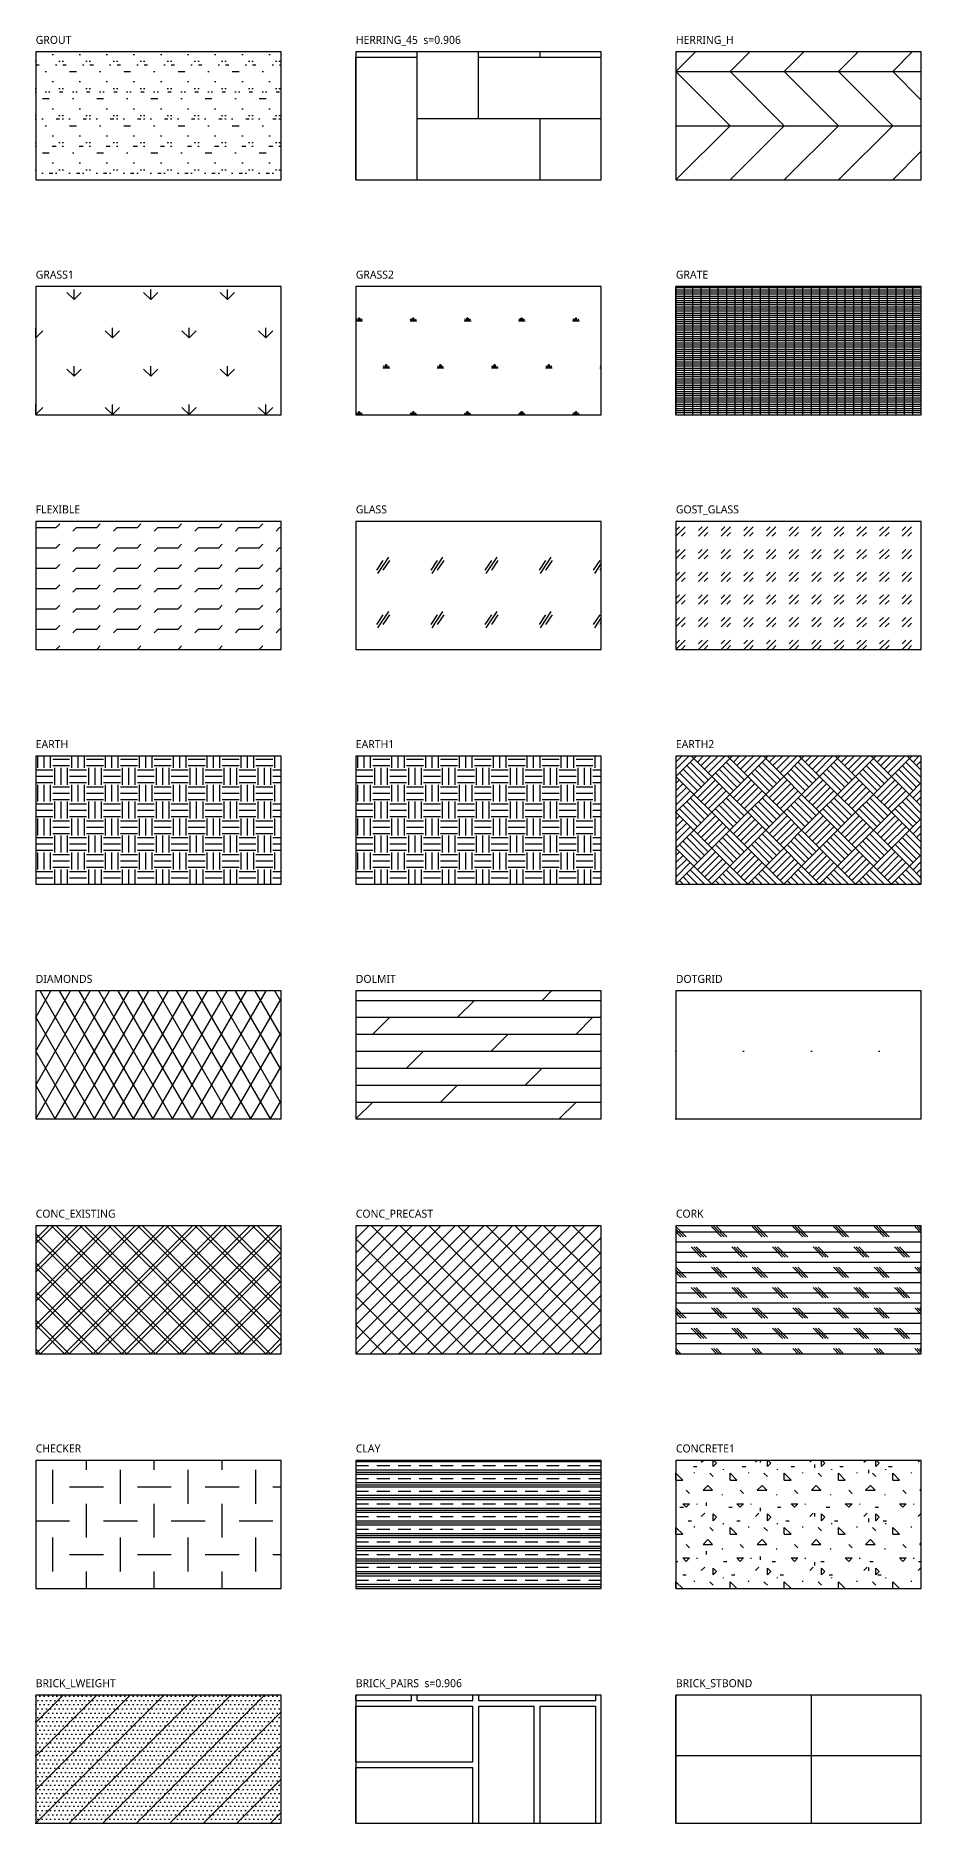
# Model space of a CAD drawing. Header units: metres. Extents: x 0 to 692, y 8 to 2686.
# Drawn here: x 360 to 692, y 656 to 1326 of the extents above; entities that cross this region are included whole.
import ezdxf

# ---------------------------------------------------------------- set-up
doc = ezdxf.new("R2010")
doc.units = ezdxf.units.M
for name, color, linetype in [('FRAME', 8, 'Continuous'), ('HATCH', 7, 'Continuous'), ('LABEL', 2, 'Continuous')]:
    doc.layers.add(name, color=color, linetype=linetype)
doc.styles.add('OpenSans', font='OpenSans-Regular.ttf')

msp = doc.modelspace()

# ---------------------------------------------------------------- hatches: boundary and pattern name
at = {"layer": 'HATCH'}
h = msp.add_hatch(dxfattribs=at)
h.set_pattern_fill('GROUT', style=0)
h.set_pattern_definition([(0, (365.08, 1274.54), (1.27, 10.16), [1.27, -8.89]), (0, (366.35, 1278.35), (0, 10.16), [0, -10.16]), (0, (362.54, 1274.54), (3.81, 10.16), [0, -10.16]), (0, (362.54, 1282.16), (10.16, 10.16), [2.54, -17.78]), (0, (370.16, 1275.81), (0, 10.16), [0, -10.16]), (0, (367.62, 1274.54), (2.54, 10.16), [0, -10.16]), (0, (368.89, 1275.81), (0, 10.16), [0, -10.16]), (0, (363.81, 1282.16), (0, 10.16), [0, -10.16])])
h.paths.add_polyline_path([(360, 1272), (452, 1272), (452, 1320), (360, 1320)])
h = msp.add_hatch(dxfattribs=at)
h.set_pattern_fill('HERRING_45', scale=0.906, style=0)
h.set_pattern_definition([(0, (480, 1272), (23.0124, 23.0124), [69.037, -23.012]), (90, (503.012, 1272), (-23.0124, -23.0124), [69.037, -23.012])])
h.paths.add_polyline_path([(480, 1272), (572, 1272), (572, 1320), (480, 1320)])
h = msp.add_hatch(dxfattribs=at)
h.set_pattern_fill('HERRING_H', style=0)
h.set_pattern_definition([(0, (600, 1272), (0, 20.32), []), (315, (600, 1272), (20.32, -0), [28.737, -28.737]), (45, (600, 1272), (20.32, 0), [28.737, -28.737])])
h.paths.add_polyline_path([(600, 1272), (692, 1272), (692, 1320), (600, 1320)])
h = msp.add_hatch(dxfattribs=at)
h.set_pattern_fill('GRASS1', style=0)
h.set_pattern_definition([(90, (360, 1184), (-14.3684, 14.3684), [3.81, -24.9268]), (45, (360, 1184), (-14.3684, 14.3684), [3.81, -16.51]), (135, (360, 1184), (-14.3684, -14.3684), [3.81, -16.51])])
h.paths.add_polyline_path([(360, 1184), (452, 1184), (452, 1232), (360, 1232)])
h = msp.add_hatch(dxfattribs=at)
h.set_pattern_fill('GRASS2', style=0)
h.set_pattern_definition([(0, (480, 1184), (10.16, 17.5976), [2.54, -17.78]), (90, (481.27, 1184), (-10.16, 17.5976), [1.27, -33.9253]), (90, (481.587, 1184), (-10.16, 17.5976), [1.016, -34.1793]), (90, (480.952, 1184), (-10.16, 17.5976), [1.016, -34.1793]), (60, (481.905, 1184), (-10.16, 17.5976), [0.8128, -19.5072]), (120, (480.635, 1184), (-20.32, 8e-09), [0.8128, -19.5072])])
h.paths.add_polyline_path([(480, 1184), (572, 1184), (572, 1232), (480, 1232)])
h = msp.add_hatch(dxfattribs=at)
h.set_pattern_fill('GRATE', style=0)
h.set_pattern_definition([(0, (600, 1184), (0, 0.79375), []), (90, (600, 1184), (-3.175, 0), [])])
h.paths.add_polyline_path([(600, 1184), (692, 1184), (692, 1232), (600, 1232)])
h = msp.add_hatch(dxfattribs=at)
h.set_pattern_fill('FLEXIBLE', style=0)
h.set_pattern_definition([(0, (360, 1096), (0, 7.62), [7.62, -7.62]), (45, (367.62, 1096), (0, 7.62), [1.905, -6.9663, 1.905, -10.7763])])
h.paths.add_polyline_path([(360, 1096), (452, 1096), (452, 1144), (360, 1144)])
h = msp.add_hatch(dxfattribs=at)
h.set_pattern_fill('GLASS', style=0)
h.set_pattern_definition([(236.31, (492.192, 1110.224), (-20.32003, -40.64), [7.3265, -65.9383]), (236.31, (492.5984, 1109.005), (-20.32003, -40.64), [4.396, -68.869]), (236.31, (490.16, 1109.005), (-20.32003, -40.64), [4.396, -68.869])])
h.paths.add_polyline_path([(480, 1096), (572, 1096), (572, 1144), (480, 1144)])
h = msp.add_hatch(dxfattribs=at)
h.set_pattern_fill('GOST_GLASS', style=0)
h.set_pattern_definition([(45, (600, 1096), (8.48528, 0), [5, -7]), (45, (602.1213, 1096), (8.48528, 0), [2, -10]), (45, (600, 1098.1213), (8.48528, 0), [2, -10])])
h.paths.add_polyline_path([(600, 1096), (692, 1096), (692, 1144), (600, 1144)])
h = msp.add_hatch(dxfattribs=at)
h.set_pattern_fill('EARTH', style=0)
h.set_pattern_definition([(0, (360, 1008), (6.35, 6.35), [6.35, -6.35]), (0, (360, 1010.381), (6.35, 6.35), [6.35, -6.35]), (0, (360, 1012.7625), (6.35, 6.35), [6.35, -6.35]), (90, (360.794, 1013.556), (-6.35, 6.35), [6.35, -6.35]), (90, (363.175, 1013.556), (-6.35, 6.35), [6.35, -6.35]), (90, (365.556, 1013.556), (-6.35, 6.35), [6.35, -6.35])])
h.paths.add_polyline_path([(360, 1008), (452, 1008), (452, 1056), (360, 1056)])
h = msp.add_hatch(dxfattribs=at)
h.set_pattern_fill('EARTH1', style=0)
h.set_pattern_definition([(0, (480, 1008), (6.35, 6.35), [6.35, -6.35]), (0, (480, 1010.381), (6.35, 6.35), [6.35, -6.35]), (0, (480, 1012.7625), (6.35, 6.35), [6.35, -6.35]), (90, (480.794, 1013.556), (-6.35, 6.35), [6.35, -6.35]), (90, (483.175, 1013.556), (-6.35, 6.35), [6.35, -6.35]), (90, (485.556, 1013.556), (-6.35, 6.35), [6.35, -6.35])])
h.paths.add_polyline_path([(480, 1008), (572, 1008), (572, 1056), (480, 1056)])
h = msp.add_hatch(dxfattribs=at)
h.set_pattern_fill('EARTH2', style=0)
h.set_pattern_definition([(45, (600, 1008), (0, 13.4704), [9.525, -9.525]), (45, (598.653, 1009.347), (0, 13.4704), [9.525, -9.525]), (45, (597.306, 1010.694), (0, 13.4704), [9.525, -9.525]), (45, (595.959, 1012.041), (0, 13.4704), [9.525, -9.525]), (45, (594.612, 1013.388), (0, 13.4704), [9.525, -9.525]), (45, (593.265, 1014.735), (0, 13.4704), [9.525, -9.525]), (135, (600, 1008), (-13.4704, 0), [9.525, -9.525]), (135, (598.653, 1006.653), (-13.4704, 0), [9.525, -9.525]), (135, (597.306, 1005.306), (-13.4704, 0), [9.525, -9.525]), (135, (595.959, 1003.959), (-13.4704, 0), [9.525, -9.525]), (135, (594.612, 1002.612), (-13.4704, 0), [9.525, -9.525]), (135, (593.265, 1001.265), (-13.4704, 0), [9.525, -9.525])])
h.paths.add_polyline_path([(600, 1008), (692, 1008), (692, 1056), (600, 1056)])
h = msp.add_hatch(dxfattribs=at)
h.set_pattern_fill('DIAMONDS', style=0)
h.set_pattern_definition([(60, (360, 920), (-5.49926, 3.175), []), (120, (360, 920), (-5.49926, -3.175), [])])
h.paths.add_polyline_path([(360, 920), (452, 920), (452, 968), (360, 968)])
h = msp.add_hatch(dxfattribs=at)
h.set_pattern_fill('DOLMIT', style=0)
h.set_pattern_definition([(0, (480, 920), (0, 6.35), []), (45, (480, 920), (-12.7, 12.7), [8.9803, -17.9605])])
h.paths.add_polyline_path([(480, 920), (572, 920), (572, 968), (480, 968)])
h = msp.add_hatch(dxfattribs=at)
h.set_pattern_fill('DOTGRID', style=0)
h.set_pattern_definition([(0, (600, 920), (0, 25.4), [0, -25.4])])
h.paths.add_polyline_path([(600, 920), (692, 920), (692, 968), (600, 968)])
h = msp.add_hatch(dxfattribs=at)
h.set_pattern_fill('CONC_EXISTING', style=0)
h.set_pattern_definition([(45, (360, 832), (-5.38815, 5.38815), []), (45, (361.796, 832), (-5.38815, 5.38815), []), (-45, (360, 832), (5.38815, 5.38815), []), (-45, (361.796, 832), (5.38815, 5.38815), [])])
h.paths.add_polyline_path([(360, 832), (452, 832), (452, 880), (360, 880)])
h = msp.add_hatch(dxfattribs=at)
h.set_pattern_fill('CONC_PRECAST', style=0)
h.set_pattern_definition([(45, (480, 832), (-2.69408, 2.69408), []), (-45, (480, 832), (5.38815, 5.38815), [])])
h.paths.add_polyline_path([(480, 832), (572, 832), (572, 880), (480, 880)])
h = msp.add_hatch(dxfattribs=at)
h.set_pattern_fill('CORK', style=0)
h.set_pattern_definition([(0, (600, 832), (0, 3.81), []), (135, (601.905, 830.095), (-7.62, -7.62), [5.3882, -5.3882]), (135, (602.857, 830.095), (-7.62, -7.62), [5.3882, -5.3882]), (135, (603.81, 830.095), (-7.62, -7.62), [5.3882, -5.3882])])
h.paths.add_polyline_path([(600, 832), (692, 832), (692, 880), (600, 880)])
h = msp.add_hatch(dxfattribs=at)
h.set_pattern_fill('CHECKER', style=0)
h.set_pattern_definition([(0, (360, 744), (12.7, 12.7), [12.7, -12.7]), (90, (366.35, 750.35), (-12.7, 12.7), [12.7, -12.7])])
h.paths.add_polyline_path([(360, 744), (452, 744), (452, 792), (360, 792)])
h = msp.add_hatch(dxfattribs=at)
h.set_pattern_fill('CLAY', style=0)
h.set_pattern_definition([(0, (480, 744), (0, 4.7625), []), (0, (480, 744.7938), (0, 4.7625), []), (0, (480, 745.5875), (0, 4.7625), []), (0, (480, 747.175), (0, 4.7625), [4.7625, -3.175])])
h.paths.add_polyline_path([(480, 744), (572, 744), (572, 792), (480, 792)])
h = msp.add_hatch(dxfattribs=at)
h.set_pattern_fill('CONCRETE1', style=0)
h.set_pattern_definition([(0, (600, 744), (20.32, 20.32), [2.54, -17.78]), (90, (600, 744), (-20.32, 20.32), [2.54, -17.78]), (135, (602.54, 744), (-20.32, 0), [3.592, -25.1447]), (0, (602.54, 755.43), (20.32, 20.32), [2.54, -17.78]), (45, (603.81, 754.16), (0, 20.32), [1.796, -26.9408]), (135, (603.81, 754.16), (-20.32, 0), [1.796, -26.9408]), (0, (610.16, 760.51), (20.32, 20.32), [3.592, -16.728]), (45, (610.16, 760.51), (0, 20.32), [2.54, -26.1968]), (135, (613.752, 760.51), (-20.32, 0), [2.54, -26.197]), (90, (613.97, 749.08), (-20.32, 20.32), [2.54, -17.78]), (45, (613.97, 749.08), (0, 20.32), [1.796, -26.9408]), (135, (615.24, 750.35), (-20.32, 0), [1.796, -26.9408]), (0, (602.54, 749.08), (20.32, 20.32), [1.27, -17.018]), (0, (617.78, 754.16), (20.32, 20.32), [1.27, -17.018]), (90, (611.43, 756.7), (-20.32, 20.32), [1.27, -17.018]), (135, (613.97, 745.27), (-20.32, 0), [1.796, -26.9408]), (135, (605.08, 759.24), (-20.32, 0), [1.796, -26.9408]), (45, (609.525, 750.668), (0, 20.32), [1.796, -26.9408]), (90, (606.985, 746.54), (-20.32, 20.32), [0.3175, -20.0025]), (90, (607.938, 755.112), (-20.32, 20.32), [0.3175, -20.0025]), (90, (617.462, 758.605), (-20.32, 20.32), [0.3175, -20.0025]), (90, (617.78, 747.81), (-20.32, 20.32), [0.3175, -20.0025])])
h.paths.add_polyline_path([(600, 744), (692, 744), (692, 792), (600, 792)])
h = msp.add_hatch(dxfattribs=at)
h.set_pattern_fill('BRICK_LWEIGHT', style=0)
h.set_pattern_definition([(45, (360, 656), (-6.2862, 6.2862), []), (0, (360, 656), (0.79375, 1.5875), [0, -1.5875])])
h.paths.add_polyline_path([(360, 656), (452, 656), (452, 704), (360, 704)])
h = msp.add_hatch(dxfattribs=at)
h.set_pattern_fill('BRICK_PAIRS', scale=0.906, style=0)
h.set_pattern_definition([(0, (480, 656), (46.025, 46.025), [43.8674, -2.1574, 20.855, -2.1574, 20.855, -2.1574]), (0, (480, 676.855), (46.025, 46.025), [43.867, -48.182]), (0, (480, 679.012), (46.025, 46.025), [43.867, -48.182]), (0, (480, 699.867), (46.025, 46.025), [43.8674, -2.1574, 20.855, -2.1574, 20.855, -2.1574]), (90, (480, 656), (-46.025, 46.025), [20.855, -2.1574, 20.855, -2.1574, 43.8674, -2.1574]), (90, (500.855, 702.025), (-46.025, 46.025), [43.867, -48.182]), (90, (503.012, 702.025), (-46.025, 46.025), [43.867, -48.182]), (90, (523.867, 656), (-46.025, 46.025), [20.855, -2.157, 20.855, -2.157, 43.867, -2.157])])
h.paths.add_polyline_path([(480, 656), (572, 656), (572, 704), (480, 704)])
h = msp.add_hatch(dxfattribs=at)
h.set_pattern_fill('BRICK_STBOND', style=0)
h.set_pattern_definition([(0, (600, 656), (0, 25.4), []), (90, (600, 656), (-50.8, 0), [])])
h.paths.add_polyline_path([(600, 656), (692, 656), (692, 704), (600, 704)])

# ---------------------------------------------------------------- linework, layer by layer
at = {"layer": 'FRAME'}
for points in [[(360, 1272), (452, 1272), (452, 1320), (360, 1320)], [(480, 1272), (572, 1272), (572, 1320), (480, 1320)], [(600, 1272), (692, 1272), (692, 1320), (600, 1320)], [(360, 1184), (452, 1184), (452, 1232), (360, 1232)], [(480, 1184), (572, 1184), (572, 1232), (480, 1232)], [(600, 1184), (692, 1184), (692, 1232), (600, 1232)], [(360, 1096), (452, 1096), (452, 1144), (360, 1144)], [(480, 1096), (572, 1096), (572, 1144), (480, 1144)], [(600, 1096), (692, 1096), (692, 1144), (600, 1144)], [(360, 1008), (452, 1008), (452, 1056), (360, 1056)], [(480, 1008), (572, 1008), (572, 1056), (480, 1056)], [(600, 1008), (692, 1008), (692, 1056), (600, 1056)], [(360, 920), (452, 920), (452, 968), (360, 968)], [(480, 920), (572, 920), (572, 968), (480, 968)], [(600, 920), (692, 920), (692, 968), (600, 968)], [(360, 832), (452, 832), (452, 880), (360, 880)], [(480, 832), (572, 832), (572, 880), (480, 880)], [(600, 832), (692, 832), (692, 880), (600, 880)], [(360, 744), (452, 744), (452, 792), (360, 792)], [(480, 744), (572, 744), (572, 792), (480, 792)], [(600, 744), (692, 744), (692, 792), (600, 792)], [(360, 656), (452, 656), (452, 704), (360, 704)], [(480, 656), (572, 656), (572, 704), (480, 704)], [(600, 656), (692, 656), (692, 704), (600, 704)]]:
    msp.add_lwpolyline(points, close=True, dxfattribs=at)

# ---------------------------------------------------------------- texts
at = {"layer": 'LABEL', "style": 'OpenSans'}
for s, p in [('GROUT', (360, 1323)), ('HERRING_45  s=0.906', (480, 1323)), ('HERRING_H', (600, 1323)), ('GRASS1', (360, 1235)), ('GRASS2', (480, 1235)), ('GRATE', (600, 1235)), ('FLEXIBLE', (360, 1147)), ('GLASS', (480, 1147)), ('GOST_GLASS', (600, 1147)), ('EARTH', (360, 1059)), ('EARTH1', (480, 1059)), ('EARTH2', (600, 1059)), ('DIAMONDS', (360, 971)), ('DOLMIT', (480, 971)), ('DOTGRID', (600, 971)), ('CONC_EXISTING', (360, 883)), ('CONC_PRECAST', (480, 883)), ('CORK', (600, 883)), ('CHECKER', (360, 795)), ('CLAY', (480, 795)), ('CONCRETE1', (600, 795)), ('BRICK_LWEIGHT', (360, 707)), ('BRICK_PAIRS  s=0.906', (480, 707)), ('BRICK_STBOND', (600, 707))]:
    msp.add_text(s, height=3, dxfattribs=at).set_placement(p)

doc.saveas('drawing.dxf')
